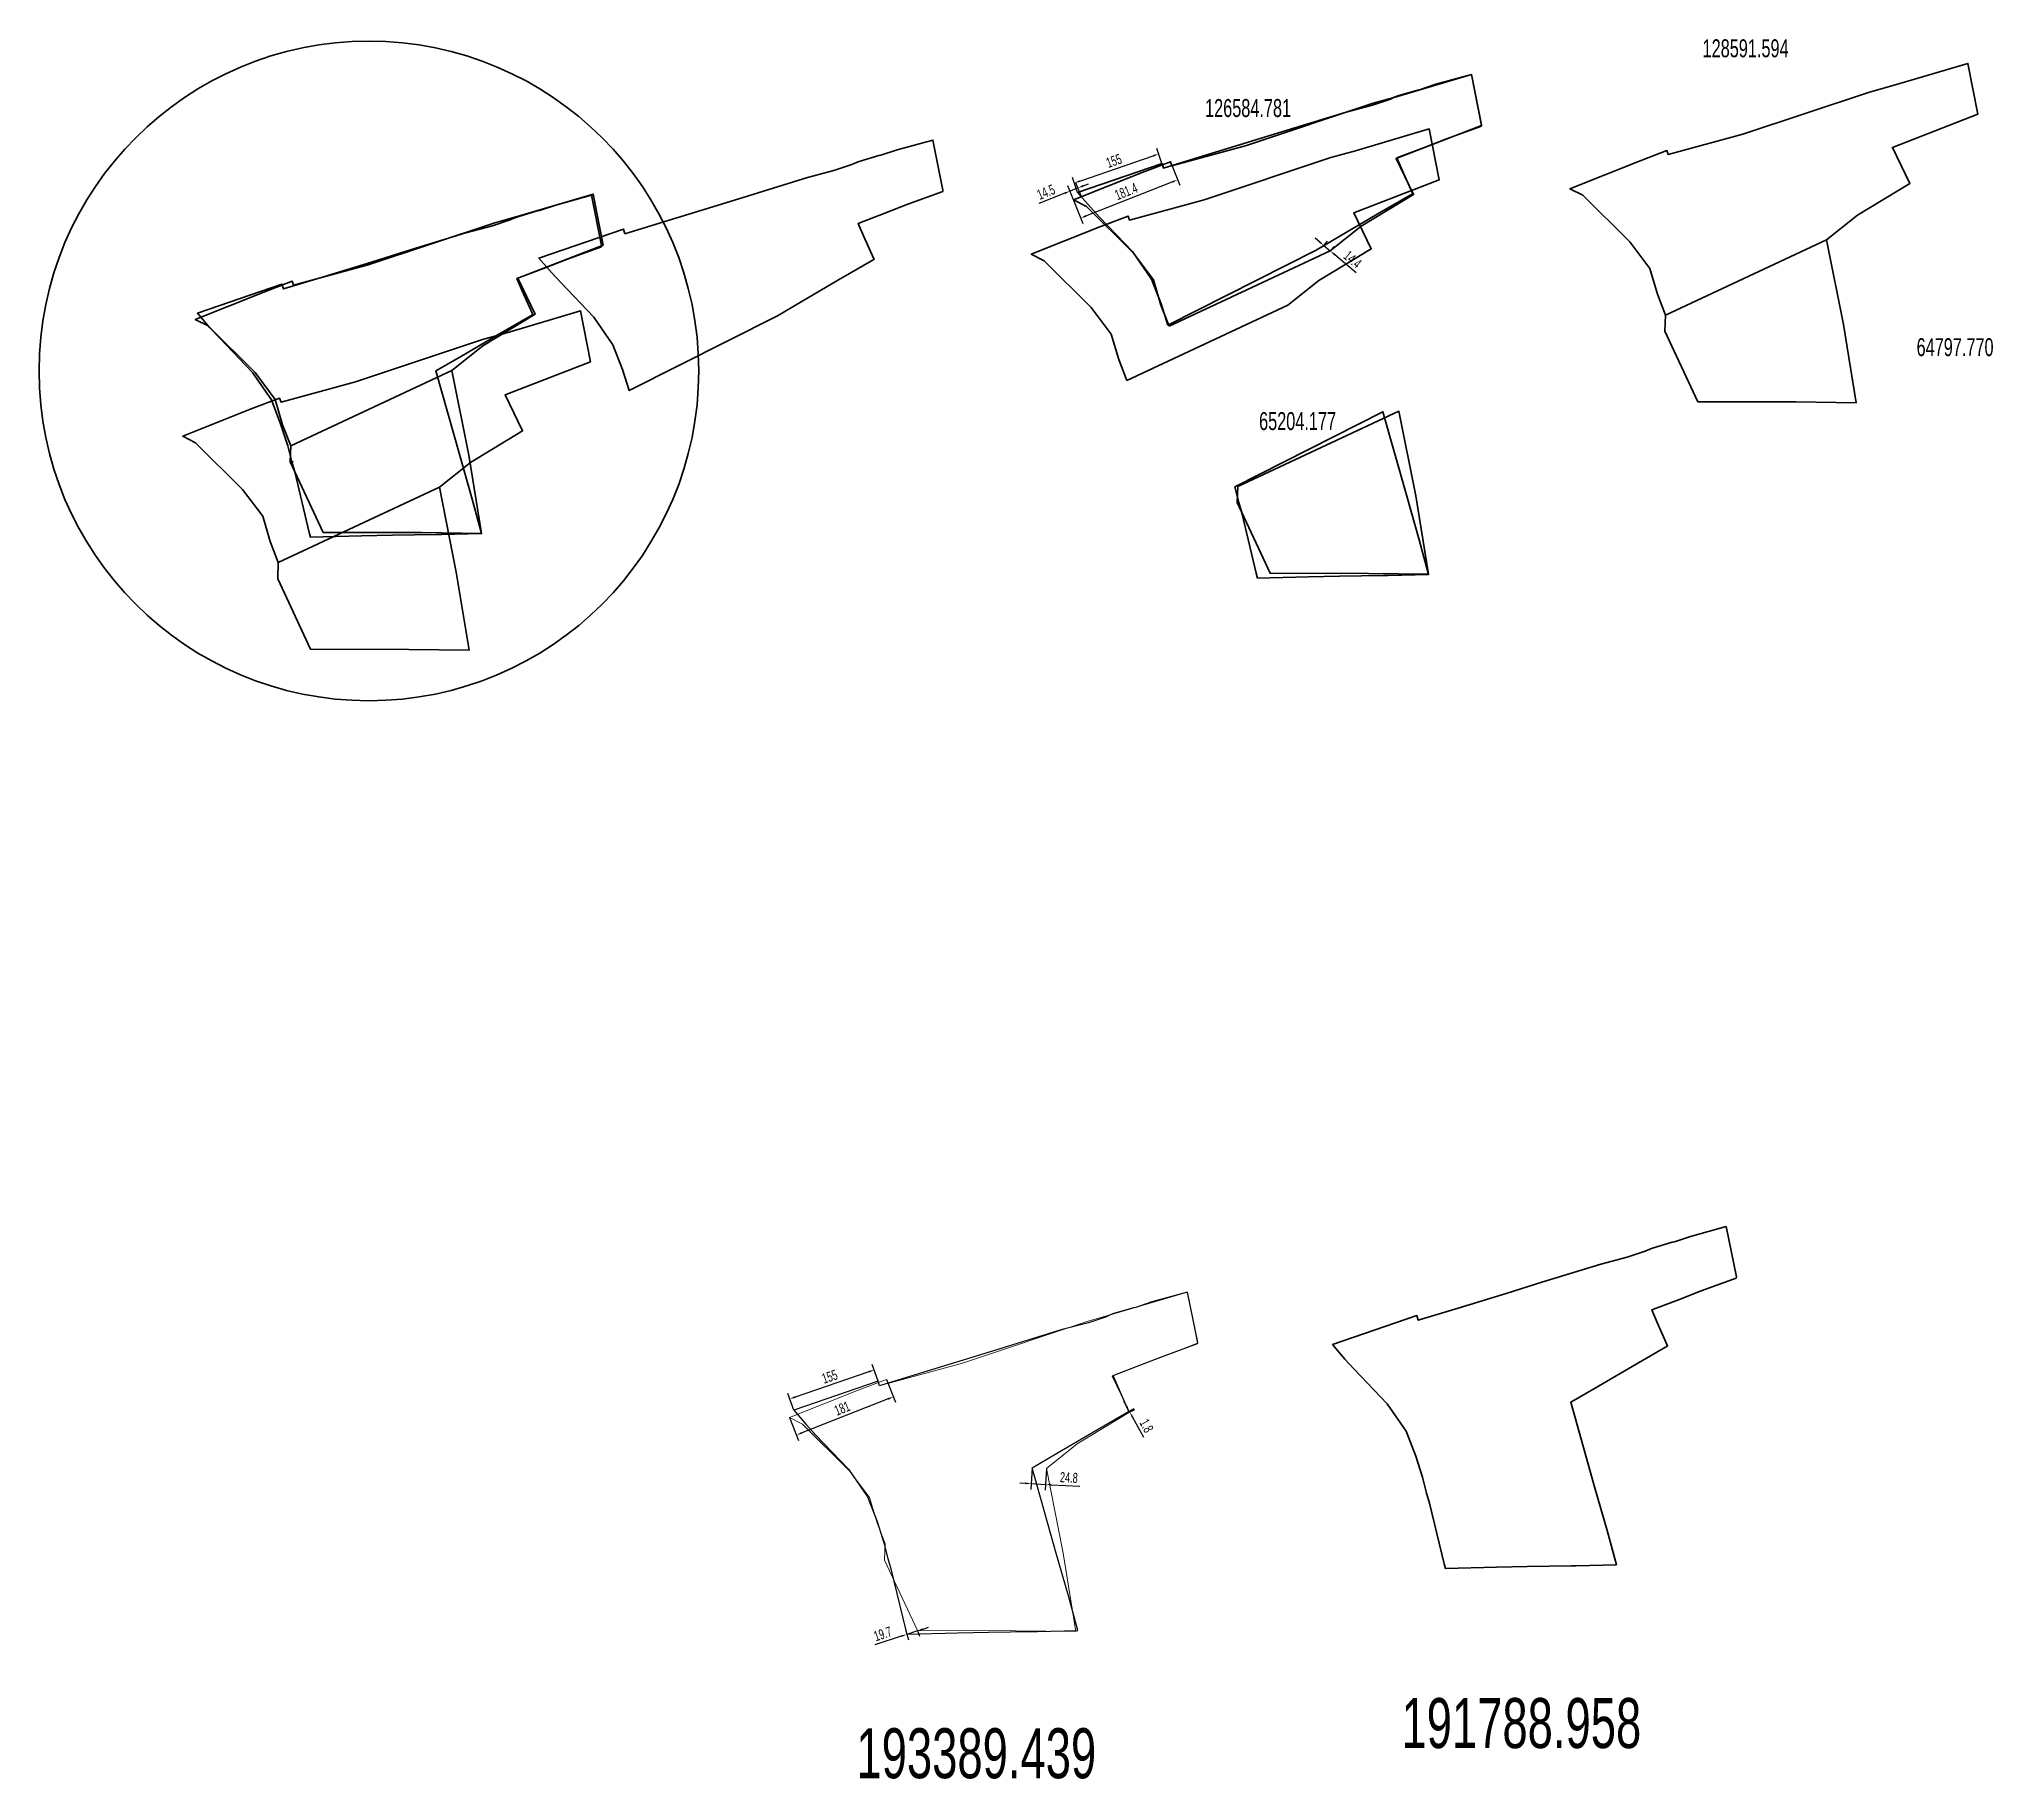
# Model space of a CAD drawing. Header units: millimetres. Extents: x 612900 to 616294, y 1321784 to 1324807.
import ezdxf

# ---------------------------------------------------------------- set-up
doc = ezdxf.new("R2010")
doc.units = ezdxf.units.MM
doc.header["$PDMODE"] = 3
doc.header["$PDSIZE"] = 0.2
doc.layers.get('0').update_dxf_attribs({"color": 1, "linetype": 'CONTINUOUS', "lineweight": 100})
doc.layers.get('Defpoints').update_dxf_attribs({"linetype": 'CONTINUOUS'})
for name, color, linetype, lineweight in [('Line', 250, 'CONTINUOUS', 100), ('Point', 5, 'CONTINUOUS', 100), ('Point_Name', 1, 'CONTINUOUS', 100)]:
    doc.layers.add(name, color=color, linetype=linetype, lineweight=lineweight)
doc.styles.get("Standard").update_dxf_attribs({"font": 'arial.ttf', "width": 0.65})
doc.dimstyles.new('ISO-25', dxfattribs={"dimtxt": 2.5, "dimasz": 2.5, "dimexe": 1.25, "dimexo": 0.625, "dimtad": 1, "dimtxsty": 'Standard', "dimcen": 2.5, "dimadec": 0, "dimazin": 0, "dimtfac": 1, "dimtmove": 0, "dimatfit": 3, "dimfxl": 1, "dimarcsym": 0})

# ---------------------------------------------------------------- blocks, each defined once
blk = doc.blocks.new('*D1')
at = {"color": 6, "lineweight": -2, "transparency": 16777216}
for p, q in [((614681.2, 1324538.8), (614636.1, 1324520.8)), ((614696.6, 1324527.3), (614686.8, 1324551.8)), ((614704, 1324548), (614690.5, 1324542.5)), ((614710.1, 1324532.7), (614700.3, 1324557.2)), ((614713.3, 1324551.7), (614722.6, 1324555.4))]:
    blk.add_line(p, q, dxfattribs=at)
at = {"color": 6, "transparency": 16777216}
for points in [[(614680.6, 1324540.4), (614681.8, 1324537.3), (614690.5, 1324542.5)], [(614712.7, 1324553.2), (614713.9, 1324550.1), (614704, 1324548)]]:
    blk.add_solid(points, dxfattribs=at)
at = {"layer": 'Defpoints', "color": 0, "transparency": 16777216}
for p in [(614690.5, 1324542.5), (614696.6, 1324527.2, 44.3), (614710.1, 1324532.7, 44.3)]:
    blk.add_point(p, dxfattribs=at)
at = {"color": 3, "transparency": 16777216, "insert": (614648.8, 1324540.9), "char_height": 17.5, "attachment_point": 5, "rotation": 21.8122}
blk.add_mtext('14.5', dxfattribs=at)
blk = doc.blocks.new('*D2')
at = {"color": 6, "lineweight": -2, "transparency": 16777216}
for p, q in [((614865.1, 1324593.5), (614881.1, 1324552.8)), ((614718, 1324499.4), (614868.1, 1324558.5)), ((614696.4, 1324527), (614712.4, 1324486.4))]:
    blk.add_line(p, q, dxfattribs=at)
at = {"color": 6, "transparency": 16777216}
for points in [[(614867.5, 1324560), (614868.7, 1324556.9), (614877.4, 1324562.1)], [(614717.4, 1324500.9), (614718.6, 1324497.8), (614708.7, 1324495.7)]]:
    blk.add_solid(points, dxfattribs=at)
at = {"layer": 'Defpoints', "color": 0, "transparency": 16777216}
for p in [(614865.1, 1324593.6, 44.3), (614877.4, 1324562.1), (614696.3, 1324527.1, 44.3)]:
    blk.add_point(p, dxfattribs=at)
at = {"color": 3, "transparency": 16777216, "insert": (614788, 1324541.9), "char_height": 17.5, "attachment_point": 5, "rotation": 21.4877}
blk.add_mtext('181.4', dxfattribs=at)
blk = doc.blocks.new('*D3')
at = {"color": 6, "lineweight": -2, "transparency": 16777216}
for p, q in [((614850.2, 1324590.6), (614841.3, 1324616.5)), ((614707.4, 1324560), (614835.1, 1324603.8)), ((614703.6, 1324540.3), (614694.7, 1324566.2))]:
    blk.add_line(p, q, dxfattribs=at)
at = {"color": 6, "transparency": 16777216}
for points in [[(614834.5, 1324605.4), (614835.6, 1324602.3), (614844.5, 1324607.1)], [(614706.9, 1324561.5), (614708, 1324558.4), (614698, 1324556.7)]]:
    blk.add_solid(points, dxfattribs=at)
at = {"layer": 'Defpoints', "color": 0, "transparency": 16777216}
for p in [(614844.5, 1324607.1), (614850.2, 1324590.5, 44.3), (614703.7, 1324540.2, 44.3)]:
    blk.add_point(p, dxfattribs=at)
at = {"color": 3, "transparency": 16777216, "insert": (614766.7, 1324595.1), "char_height": 17.5, "attachment_point": 5, "rotation": 18.9599}
blk.add_mtext('155', dxfattribs=at)
blk = doc.blocks.new('*D4')
at = {"color": 6, "lineweight": -2, "transparency": 16777216}
for p, q in [((615123.8, 1324454.4), (615116.2, 1324460.8)), ((615131.5, 1324447.9), (615142.6, 1324438.6)), ((615131.6, 1324448), (615137.9, 1324455.6)), ((615142.6, 1324438.7), (615149, 1324446.3)), ((615150.2, 1324432.2), (615187.3, 1324401))]:
    blk.add_line(p, q, dxfattribs=at)
at = {"color": 6, "transparency": 16777216}
for points in [[(615124.9, 1324455.6), (615122.8, 1324453.1), (615131.5, 1324447.9)], [(615151.3, 1324433.5), (615149.1, 1324430.9), (615142.6, 1324438.6)]]:
    blk.add_solid(points, dxfattribs=at)
at = {"layer": 'Defpoints', "color": 0, "transparency": 16777216}
for p in [(615131.5, 1324447.9, 44.3), (615142.6, 1324438.6, 44.3), (615142.6, 1324438.6)]:
    blk.add_point(p, dxfattribs=at)
at = {"color": 3, "transparency": 16777216, "insert": (615181.4, 1324423.9), "char_height": 17.5, "attachment_point": 5, "rotation": 319.9506}
blk.add_mtext('14.4', dxfattribs=at)
blk = doc.blocks.new('*D5')
at = {"layer": 'Defpoints', "color": 6, "lineweight": -2, "transparency": 16777216}
for p, q in [((614788.5, 1322431.7), (614783.7, 1322440.5)), ((614793.1, 1322422.8), (614802.1, 1322427.8)), ((614793.4, 1322423), (614794.2, 1322421.4)), ((614794, 1322421.2), (614803, 1322426.2)), ((614799.1, 1322412.6), (614818.2, 1322377.9))]:
    blk.add_line(p, q, dxfattribs=at)
at = {"layer": 'Defpoints', "color": 0, "transparency": 16777216}
for p in [(614793, 1322422.8), (614793.9, 1322421.2), (614794.2, 1322421.4)]:
    blk.add_point(p, dxfattribs=at)
at = {"layer": 'Defpoints', "color": 6, "transparency": 16777216}
for points in [[(614790, 1322432.5), (614787.1, 1322430.9), (614793.4, 1322423)], [(614800.5, 1322413.4), (614797.6, 1322411.8), (614794.2, 1322421.4)]]:
    blk.add_solid(points, dxfattribs=at)
at = {"layer": 'Defpoints', "color": 3, "transparency": 16777216, "insert": (614823.3, 1322397.6), "char_height": 17.5, "attachment_point": 5, "rotation": 298.8974}
blk.add_mtext('1.8', dxfattribs=at)
blk = doc.blocks.new('*D6')
at = {"layer": 'Defpoints', "color": 6, "lineweight": -2, "transparency": 16777216}
for p, q in [((614613.1, 1322297.6), (614603.1, 1322298.2)), ((614624.6, 1322324.5), (614622.6, 1322287.1)), ((614649.3, 1322323.2), (614647.3, 1322285.8)), ((614623.1, 1322297.1), (614647.8, 1322295.8)), ((614657.8, 1322295.3), (614707.5, 1322292.7))]:
    blk.add_line(p, q, dxfattribs=at)
at = {"layer": 'Defpoints', "color": 0, "transparency": 16777216}
for p in [(614624.6, 1322324.6), (614649.3, 1322323.3), (614647.8, 1322295.8)]:
    blk.add_point(p, dxfattribs=at)
at = {"layer": 'Defpoints', "color": 6, "transparency": 16777216}
for points in [[(614613.2, 1322299.3), (614613, 1322296), (614623.1, 1322297.1)], [(614657.9, 1322296.9), (614657.7, 1322293.6), (614647.8, 1322295.8)]]:
    blk.add_solid(points, dxfattribs=at)
at = {"layer": 'Defpoints', "color": 3, "transparency": 16777216, "insert": (614688.4, 1322307.6), "char_height": 17.5, "attachment_point": 5, "rotation": 356.9782}
blk.add_mtext('24.8', dxfattribs=at)
blk = doc.blocks.new('*D7')
at = {"layer": 'Defpoints', "color": 0, "transparency": 16777216}
for p in [(614357, 1322475.2), (614203.7, 1322444.3), (614210.4, 1322424.8)]:
    blk.add_point(p, dxfattribs=at)
at = {"layer": 'Line', "color": 6, "lineweight": -2, "transparency": 16777216}
for p, q in [((614356.9, 1322475.3), (614347, 1322504.1)), ((614340.8, 1322491.4), (614213.1, 1322447.6)), ((614210.4, 1322424.9), (614200.4, 1322453.8))]:
    blk.add_line(p, q, dxfattribs=at)
at = {"layer": 'Line', "color": 6, "transparency": 16777216}
for points in [[(614340.3, 1322493), (614341.3, 1322489.8), (614350.3, 1322494.7)], [(614212.6, 1322449.1), (614213.7, 1322446), (614203.7, 1322444.3)]]:
    blk.add_solid(points, dxfattribs=at)
at = {"layer": 'Line', "color": 3, "lineweight": 5, "transparency": 16777216, "insert": (614273, 1322482.9), "char_height": 17.5, "attachment_point": 5, "rotation": 18.9599}
blk.add_mtext('155', dxfattribs=at)
blk = doc.blocks.new('*D8')
at = {"layer": 'Defpoints', "color": 6, "lineweight": -2, "transparency": 16777216}
for p, q in [((614371.8, 1322478.1), (614387.4, 1322438.6)), ((614374.4, 1322444.3), (614224.6, 1322385.3)), ((614203.4, 1322411.8), (614218.9, 1322372.3))]:
    blk.add_line(p, q, dxfattribs=at)
at = {"layer": 'Defpoints', "color": 0, "transparency": 16777216}
for p in [(614371.8, 1322478.2), (614203.3, 1322411.9), (614215.3, 1322381.6)]:
    blk.add_point(p, dxfattribs=at)
at = {"layer": 'Defpoints', "color": 6, "transparency": 16777216}
for points in [[(614373.8, 1322445.8), (614375, 1322442.7), (614383.7, 1322447.9)], [(614224, 1322386.8), (614225.2, 1322383.7), (614215.3, 1322381.6)]]:
    blk.add_solid(points, dxfattribs=at)
at = {"layer": 'Defpoints', "color": 3, "transparency": 16777216, "insert": (614294.6, 1322427.8), "char_height": 17.5, "attachment_point": 5, "rotation": 21.4871}
blk.add_mtext('181', dxfattribs=at)
blk = doc.blocks.new('*D9')
at = {"layer": 'Defpoints', "color": 6, "lineweight": -2, "transparency": 16777216}
for p, q in [((614397.4, 1322032), (614351.4, 1322016.8)), ((614406.7, 1322035.6), (614410, 1322025.7)), ((614425.6, 1322041.4), (614406.9, 1322035.2)), ((614425.4, 1322041.8), (614428.7, 1322031.9)), ((614435.1, 1322044.5), (614444.6, 1322047.6))]:
    blk.add_line(p, q, dxfattribs=at)
at = {"layer": 'Defpoints', "color": 0, "transparency": 16777216}
for p in [(614406.7, 1322035.7), (614406.9, 1322035.2), (614425.4, 1322041.9)]:
    blk.add_point(p, dxfattribs=at)
at = {"layer": 'Defpoints', "color": 6, "transparency": 16777216}
for points in [[(614396.9, 1322033.6), (614397.9, 1322030.5), (614406.9, 1322035.2)], [(614434.5, 1322046.1), (614435.6, 1322042.9), (614425.6, 1322041.4)]]:
    blk.add_solid(points, dxfattribs=at)
at = {"layer": 'Defpoints', "color": 3, "transparency": 16777216, "insert": (614365.2, 1322036.1), "char_height": 17.5, "attachment_point": 5, "rotation": 18.2745}
blk.add_mtext('19.7', dxfattribs=at)

msp = doc.modelspace()

# ---------------------------------------------------------------- linework, layer by layer
at = {"color": 6}
for points, elevation in [([(614862.6, 1324307.8), (614848.44, 1324344.33), (614835.63, 1324388.46), (614800.56, 1324434.9), (614719.11, 1324516.04), (614696.6, 1324527.25), (614815.47, 1324574.82), (614865.07, 1324593.57), (614867.45, 1324586.65), (614996.95, 1324621.96), (615217.17, 1324695.23), (615259.59, 1324707.19), (615387.93, 1324745.09), (615404.97, 1324656.54), (615256.73, 1324599.16), (615287.18, 1324536.52), (615196.38, 1324481.52), (615142.55, 1324438.62)], 44.32), ([(614789.12, 1324213.39), (614774.95, 1324249.92), (614762.15, 1324294.05), (614727.08, 1324340.5), (614645.63, 1324421.64), (614623.12, 1324432.84), (614741.99, 1324480.42), (614791.58, 1324499.16), (614793.97, 1324492.25), (614923.47, 1324527.55), (615143.69, 1324600.83), (615186.11, 1324612.78), (615314.45, 1324650.69), (615331.48, 1324562.14), (615183.25, 1324504.76), (615213.69, 1324442.12), (615122.9, 1324387.11), (615069.07, 1324344.22)], -44.32), ([(613336.83, 1324100.13), (613322.66, 1324136.66), (613309.86, 1324180.79), (613274.79, 1324227.24), (613193.34, 1324308.38), (613170.83, 1324319.58), (613289.7, 1324367.16), (613339.29, 1324385.9), (613341.68, 1324378.99), (613471.18, 1324414.29), (613691.4, 1324487.57), (613733.82, 1324499.52), (613862.16, 1324537.43), (613879.19, 1324448.88), (613730.96, 1324391.5), (613761.4, 1324328.86), (613670.61, 1324273.85), (613616.78, 1324230.96)], 42.22), ([(614976.53, 1324028.93), (615234, 1324159.12), (615275.38, 1324012.51), (615297.12, 1323936.68), (615313.19, 1323876.78), (615243.37, 1323875.03), (615234.83, 1323875.05), (615158.42, 1323873.61), (615104.9, 1323872.44), (615016.14, 1323870.23), (615013.87, 1323878.65), (614988.77, 1323983.75), (614983.47, 1324001.42)], 44.32)]:
    msp.add_lwpolyline(points, close=True, dxfattribs=dict(at, elevation=elevation))
at = {"color": 2, "elevation": 44.32}
msp.add_lwpolyline([(615286.29, 1324538.13), (615285.41, 1324539.02), (615267.63, 1324578.86), (615258.43, 1324600.34), (615304.69, 1324617.99), (615344.61, 1324633.44), (615405.18, 1324655.67), (615405.49, 1324657.93), (615387.93, 1324745.09), (615326.09, 1324728.11), (615297.76, 1324718.6), (615293.86, 1324718.01), (615260.05, 1324707.98), (615252.16, 1324704.93), (615246.96, 1324702.41), (615215.95, 1324692.04), (615169.88, 1324679.98), (615067.54, 1324648.37), (615005.78, 1324629.12), (614922.2, 1324603.59), (614852.92, 1324582.43), (614850.22, 1324590.52), (614703.65, 1324540.17), (614725.2, 1324515.09), (614741.74, 1324497.38), (614799.04, 1324437.51), (614832.13, 1324389.55), (614848.49, 1324346.52), (614860.37, 1324309.73), (615117.84, 1324439.93), (615159.3, 1324464.17), (615224.25, 1324502.35), (615285.49, 1324537.67)], close=True, dxfattribs=at)
at = {"color": 6}
for points in [[(615724.85, 1324327.22), (615710.69, 1324363.75), (615697.88, 1324407.88), (615662.81, 1324454.33), (615581.36, 1324535.47), (615558.85, 1324546.68), (615677.72, 1324594.25), (615727.32, 1324612.99), (615729.7, 1324606.08), (615859.2, 1324641.39), (616079.42, 1324714.66), (616121.84, 1324726.62), (616250.18, 1324764.52), (616267.22, 1324675.97), (616118.98, 1324618.59), (616149.43, 1324555.95), (616058.63, 1324500.95), (616004.8, 1324458.05)], [(613315.02, 1323897.23), (613300.85, 1323933.76), (613288.05, 1323977.89), (613252.97, 1324024.33), (613171.53, 1324105.48), (613149.02, 1324116.68), (613267.89, 1324164.26), (613317.48, 1324183), (613319.86, 1324176.09), (613449.37, 1324211.39), (613669.58, 1324284.66), (613712.01, 1324296.62), (613840.35, 1324334.53), (613857.38, 1324245.98), (613709.15, 1324188.6), (613739.59, 1324125.96), (613648.8, 1324070.95), (613594.97, 1324028.05)]]:
    msp.add_lwpolyline(points, close=True, dxfattribs=at)
at = {"color": 2}
msp.add_lwpolyline([(614350.56, 1324424.3), (614349.68, 1324425.19), (614331.9, 1324465.03), (614322.7, 1324486.51), (614368.96, 1324504.15), (614408.88, 1324519.61), (614469.44, 1324541.84), (614469.76, 1324544.09), (614452.2, 1324631.26), (614390.36, 1324614.28), (614362.03, 1324604.77), (614358.13, 1324604.18), (614324.32, 1324594.15), (614316.43, 1324591.09), (614311.23, 1324588.57), (614280.21, 1324578.21), (614234.15, 1324566.15), (614131.81, 1324534.54), (614070.04, 1324515.29), (613986.46, 1324489.76), (613917.18, 1324468.6), (613914.49, 1324476.69), (613767.92, 1324426.33), (613789.47, 1324401.26), (613806, 1324383.55), (613863.3, 1324323.67), (613896.4, 1324275.71), (613912.76, 1324232.68), (613924.64, 1324195.9), (614182.1, 1324326.09), (614223.56, 1324350.34), (614288.52, 1324388.51), (614349.76, 1324423.84)], close=True, dxfattribs=at)
at = {"color": 2, "elevation": 44.32}
for points in [[(613174.84, 1324330.35), (613196.39, 1324305.27), (613212.93, 1324287.57), (613270.22, 1324227.69), (613303.32, 1324179.73), (613319.68, 1324136.7), (613331.56, 1324099.91), (613338.5, 1324072.41), (613343.8, 1324054.73), (613368.9, 1323949.63), (613371.17, 1323941.22), (613459.93, 1323943.42), (613513.44, 1323944.59), (613589.85, 1323946.03), (613598.39, 1323946.02), (613668.21, 1323947.77), (613652.14, 1324007.67), (613630.41, 1324083.49), (613589.03, 1324230.11), (613630.49, 1324254.35), (613695.44, 1324292.53), (613756.68, 1324327.86), (613757.48, 1324328.31), (613756.6, 1324329.2), (613738.82, 1324369.04), (613729.62, 1324390.52), (613775.88, 1324408.17), (613815.8, 1324423.63), (613876.37, 1324445.85), (613876.68, 1324448.11), (613859.12, 1324535.28), (613797.28, 1324518.3), (613768.95, 1324508.78), (613765.05, 1324508.2), (613731.24, 1324498.16), (613723.35, 1324495.11), (613718.15, 1324492.59), (613687.14, 1324482.22), (613641.07, 1324470.16), (613538.73, 1324438.55), (613476.97, 1324419.31), (613393.39, 1324393.78), (613324.11, 1324372.61), (613321.41, 1324380.7), (613174.84, 1324330.35)], [(615146.12, 1322538.65), (615167.67, 1322513.57), (615184.2, 1322495.87), (615241.5, 1322435.99), (615274.6, 1322388.03), (615290.96, 1322345), (615302.84, 1322308.22), (615309.78, 1322280.71), (615315.07, 1322263.04), (615340.17, 1322157.94), (615342.45, 1322149.52), (615431.21, 1322151.73), (615484.72, 1322152.9), (615561.13, 1322154.34), (615569.67, 1322154.32), (615639.49, 1322156.07), (615623.42, 1322215.97), (615601.69, 1322291.8), (615560.3, 1322438.41), (615601.76, 1322462.66), (615666.72, 1322500.83), (615727.96, 1322536.16), (615728.76, 1322536.62), (615727.88, 1322537.51), (615710.1, 1322577.34), (615700.9, 1322598.83), (615747.16, 1322616.47), (615787.08, 1322631.93), (615847.64, 1322654.16), (615847.96, 1322656.41), (615830.4, 1322743.58), (615768.56, 1322726.6), (615740.23, 1322717.09), (615736.33, 1322716.5), (615702.52, 1322706.46), (615694.63, 1322703.41), (615689.43, 1322700.89), (615658.41, 1322690.53), (615612.35, 1322678.47), (615510.01, 1322646.86), (615448.24, 1322627.61), (615364.66, 1322602.08), (615295.38, 1322580.92), (615292.69, 1322589.01), (615146.12, 1322538.65)]]:
    msp.add_lwpolyline(points, dxfattribs=at)
at = {"color": 4}
for points in [[(615724.85, 1324327.22), (616004.8, 1324458.05), (616034.13, 1324310.81), (616056.24, 1324174.86), (615951.81, 1324176.33), (615780.93, 1324176.64), (615723.91, 1324299.15)], [(614981.8, 1324029.39), (615261.75, 1324160.22), (615291.08, 1324012.98), (615313.19, 1323877.03), (615208.76, 1323878.5), (615037.87, 1323878.81), (614980.86, 1324001.32)], [(613315.02, 1323897.23), (613594.97, 1324028.05), (613624.29, 1323880.82), (613646.4, 1323744.87), (613541.97, 1323746.33), (613371.09, 1323746.64), (613314.07, 1323869.15)]]:
    msp.add_lwpolyline(points, close=True, dxfattribs=at)
at = {"color": 4, "elevation": 42.22}
msp.add_lwpolyline([(613336.83, 1324100.13), (613616.78, 1324230.96), (613646.1, 1324083.72), (613668.21, 1323947.77), (613563.79, 1323949.24), (613392.9, 1323949.54), (613335.88, 1324072.05)], close=True, dxfattribs=at)
at = {"color": 1, "lineweight": 18}
msp.add_lwpolyline([(614649.29, 1322323.27), (614678.61, 1322176.04), (614700.72, 1322040.09), (614596.29, 1322041.55), (614425.41, 1322041.86), (614368.39, 1322164.37), (614369.33, 1322192.45), (614355.17, 1322228.98), (614342.36, 1322273.11), (614307.29, 1322319.55), (614225.84, 1322400.7), (614203.34, 1322411.9), (614322.21, 1322459.48), (614371.8, 1322478.22), (614374.18, 1322471.31), (614503.69, 1322506.61), (614723.9, 1322579.88), (614766.32, 1322591.84), (614894.66, 1322629.75), (614911.7, 1322541.2), (614763.47, 1322483.82), (614793.91, 1322421.18), (614703.12, 1322366.17), (614649.29, 1322323.28)], dxfattribs=at)
at = {"color": 5, "lineweight": 30}
msp.add_lwpolyline([(614210.39, 1322424.82), (614231.93, 1322399.74), (614248.47, 1322382.04), (614305.77, 1322322.16), (614338.86, 1322274.2), (614355.23, 1322231.17), (614367.1, 1322194.38), (614374.04, 1322166.88), (614379.34, 1322149.2), (614404.44, 1322044.1), (614406.71, 1322035.69), (614495.47, 1322037.9), (614548.99, 1322039.06), (614625.4, 1322040.5), (614633.94, 1322040.49), (614703.76, 1322042.24), (614687.69, 1322102.14), (614665.95, 1322177.96), (614624.57, 1322324.58), (614666.03, 1322348.83), (614730.99, 1322387), (614792.23, 1322422.33), (614793.02, 1322422.78), (614792.14, 1322423.67), (614774.37, 1322463.51), (614765.16, 1322484.99), (614811.42, 1322502.64), (614851.34, 1322518.1), (614911.91, 1322540.33), (614912.22, 1322542.58), (614894.66, 1322629.75), (614832.82, 1322612.77), (614804.5, 1322603.25), (614800.59, 1322602.67), (614766.78, 1322592.63), (614758.89, 1322589.58), (614753.69, 1322587.06), (614722.68, 1322576.69), (614676.61, 1322564.63), (614574.27, 1322533.03), (614512.51, 1322513.78), (614428.93, 1322488.25), (614359.65, 1322467.08), (614356.96, 1322475.17), (614210.39, 1322424.82)], dxfattribs=at)
msp.add_circle((613472.49, 1324230.11, 41.56), 572.94)
at = {"layer": 'Point', "color": 7}
for p in [(613765.05, 1324508.2, 41.78), (613768.95, 1324508.78, 41.08), (613797.28, 1324518.3, 42.72), (613859.12, 1324535.28, 41.4), (613641.07, 1324470.16, 41.34), (613687.14, 1324482.22, 39.62), (613718.15, 1324492.59, 42.76), (613723.35, 1324495.11, 42.15), (613731.24, 1324498.16, 41.79), (613538.73, 1324438.55, 43.18), (613876.37, 1324445.85, 37.49), (613876.68, 1324448.11, 37.32), (613476.97, 1324419.31, 45.35), (613775.88, 1324408.17, 39.19), (613815.8, 1324423.63, 39.9), (613321.41, 1324380.7, 45.22), (613324.11, 1324372.61, 42.91), (613393.39, 1324393.78, 45.3), (613729.62, 1324390.52, 39.7), (613738.82, 1324369.04, 39.77), (613174.84, 1324330.35, 44.32), (613196.39, 1324305.27, 44.96), (613756.6, 1324329.2, 40.05), (613756.68, 1324327.86, 39.28), (613212.93, 1324287.57, 45.15), (613695.44, 1324292.53, 40.29), (613630.49, 1324254.35, 40.33), (613270.22, 1324227.69, 45.71), (613589.03, 1324230.11, 41.56), (613303.32, 1324179.73, 45.21), (613319.68, 1324136.7, 45.46), (613331.56, 1324099.91, 45.65), (613338.5, 1324072.41, 46.22), (613340.81, 1324072.64, 45.4), (613630.41, 1324083.49, 41.74), (613343.8, 1324054.73, 45.4), (613652.14, 1324007.67, 42.21), (613368.9, 1323949.63, 49.27), (613371.17, 1323941.22, 43.57), (613459.93, 1323943.42, 44.12), (613513.44, 1323944.59, 43.64), (613589.85, 1323946.03, 42.72), (613598.39, 1323946.02, 42.42), (613668.21, 1323947.77, 42.22), (615313.19, 1323876.78, 42.22)]:
    msp.add_point(p, dxfattribs=at)

# ---------------------------------------------------------------- texts
at = {"color": 6, "attachment_point": 1}
for s, insert, char_height, width in [(' 128591.594', (615781.41, 1324806.23), 31.1543, 163.7498), (' 126584.781', (614917.14, 1324702.48), 31.1543, 159.7322), ('64797.770', (616161.02, 1324287.08), 31.154, 137.8747), ('65204.177', (615018.85, 1324158.58), 31.154, 159.7322), (' 191788.958', (615244.31, 1321924.61), 86.8201, 456.6977), ('193389.439', (614319.45, 1321872.18), 86.82, 424.6856)]:
    msp.add_mtext(s, dxfattribs=dict(at, insert=insert, char_height=char_height, width=width))
at = {"layer": 'Point_Name', "color": 7}
for s, p in [('p34', (613765.05, 1324508.45)), ('p33', (613768.95, 1324509.03)), ('p32', (613797.28, 1324518.55)), ('p31', (613859.12, 1324535.53)), ('p39', (613641.07, 1324470.41)), ('p38', (613687.14, 1324482.47)), ('p37', (613718.15, 1324492.84)), ('p36', (613723.35, 1324495.36)), ('p35', (613731.24, 1324498.41)), ('p40', (613538.73, 1324438.8)), ('p29', (613876.37, 1324446.1)), ('p30', (613876.68, 1324448.36)), ('p41', (613476.97, 1324419.56)), ('p27', (613775.88, 1324408.42)), ('p28', (613815.8, 1324423.88)), ('p31', (613321.41, 1324380.95)), ('p43', (613324.11, 1324372.86)), ('p42', (613393.39, 1324394.03)), ('p26', (613729.62, 1324390.77)), ('p25', (613738.82, 1324369.29)), ('p1', (613174.84, 1324330.6)), ('p2', (613196.39, 1324305.52)), ('p24', (613756.6, 1324329.45)), ('p23', (613756.68, 1324328.11)), ('p3', (613212.93, 1324287.82)), ('p22', (613695.44, 1324292.78)), ('p21', (613630.49, 1324254.6)), ('p4', (613270.22, 1324227.94)), ('p20', (613589.03, 1324230.36)), ('p5', (613303.32, 1324179.98)), ('p6', (613319.68, 1324136.95)), ('p7', (613331.56, 1324100.16)), ('p8', (613338.5, 1324072.66)), ('p9', (613340.81, 1324072.89)), ('p19', (613630.41, 1324083.74)), ('p10', (613343.8, 1324054.98)), ('p18', (613652.14, 1324007.92)), ('p11', (613368.9, 1323949.88)), ('p12', (613371.17, 1323941.47)), ('p13', (613459.93, 1323943.67)), ('p14', (613513.44, 1323944.84)), ('p15', (613589.85, 1323946.28)), ('p16', (613598.39, 1323946.27)), ('p17', (613668.21, 1323948.02)), ('p17', (615313.19, 1323877.03))]:
    msp.add_text(s, height=0.5, dxfattribs=at).set_placement(p)

# ---------------------------------------------------------------- dimensions: what is measured, and where the dimension line sits
at = {"color": 6}
for p1, p2, distance, picture, middle in [((614703.65, 1324540.17, 44.32), (614850.22, 1324590.52, 44.32), 17.51, '*D3', (614766.72, 1324595.08)), ((614696.31, 1324527.13, 44.32), (614865.07, 1324593.57, 44.32), -33.79, '*D2', (614787.96, 1324541.88)), ((614710.11, 1324532.65, 44.32), (614696.6, 1324527.25, 44.32), -16.48, '*D1', (614648.84, 1324540.89)), ((615131.5, 1324447.92, 44.32), (615142.55, 1324438.62, 44.32), 0, '*D4', (615181.44, 1324423.94))]:
    dim = msp.add_aligned_dim(p1=p1, p2=p2, distance=distance, dimstyle='ISO-25', override={"dimscale": 0.05, "dimtxt": 350, "dimasz": 200, "dimexe": 200, "dimexo": 2, "dimgap": 100, "dimdec": 1, "dimdsep": 46, "dimclrd": 6, "dimclre": 6, "dimclrt": 3, "dimtdec": 1}, dxfattribs=at)
    dim.commit()
    dim.dimension.update_dxf_attribs({"geometry": picture, "text_midpoint": middle})
at = {"layer": 'Defpoints', "color": 0}
dim = msp.add_linear_dim(base=(614215.27, 1322381.6), p1=(614371.8, 1322478.22), p2=(614203.34, 1322411.9), angle=201.48712, dimstyle='ISO-25', override={"dimscale": 0.05, "dimtxt": 350, "dimasz": 200, "dimexe": 200, "dimexo": 2, "dimgap": 100, "dimdec": 1, "dimdsep": 46, "dimclrd": 6, "dimclre": 6, "dimclrt": 3, "dimtdec": 1}, dxfattribs=at)
dim.commit()
dim.dimension.update_dxf_attribs({"geometry": '*D8', "text_midpoint": (614299.67, 1322414.82), "dimtype": 161})
for p1, p2, distance, picture, middle in [((614793.02, 1322422.78), (614793.91, 1322421.18), 0.39, '*D5', (614823.28, 1322397.61)), ((614624.57, 1322324.58), (614649.29, 1322323.27), -27.51, '*D6', (614688.4, 1322307.62)), ((614425.41, 1322041.86), (614406.71, 1322035.69), 0.53, '*D9', (614365.25, 1322036.11))]:
    dim = msp.add_aligned_dim(p1=p1, p2=p2, distance=distance, dimstyle='ISO-25', override={"dimscale": 0.05, "dimtxt": 350, "dimasz": 200, "dimexe": 200, "dimexo": 2, "dimgap": 100, "dimdec": 1, "dimdsep": 46, "dimclrd": 6, "dimclre": 6, "dimclrt": 3, "dimtdec": 1}, dxfattribs=at)
    dim.commit()
    dim.dimension.update_dxf_attribs({"geometry": picture, "text_midpoint": middle})
at = {"layer": 'Line', "color": 0, "lineweight": 5}
dim = msp.add_linear_dim(base=(614203.69, 1322444.31), p1=(614356.96, 1322475.17), p2=(614210.39, 1322424.82), angle=198.95988, dimstyle='ISO-25', override={"dimscale": 0.05, "dimtxt": 350, "dimasz": 200, "dimexe": 200, "dimexo": 2, "dimgap": 100, "dimdec": 1, "dimdsep": 46, "dimclrd": 6, "dimclre": 6, "dimclrt": 3, "dimtdec": 1}, dxfattribs=at)
dim.commit()
dim.dimension.update_dxf_attribs({"geometry": '*D7', "text_midpoint": (614277.58, 1322469.7), "dimtype": 161})

doc.saveas('drawing.dxf')
